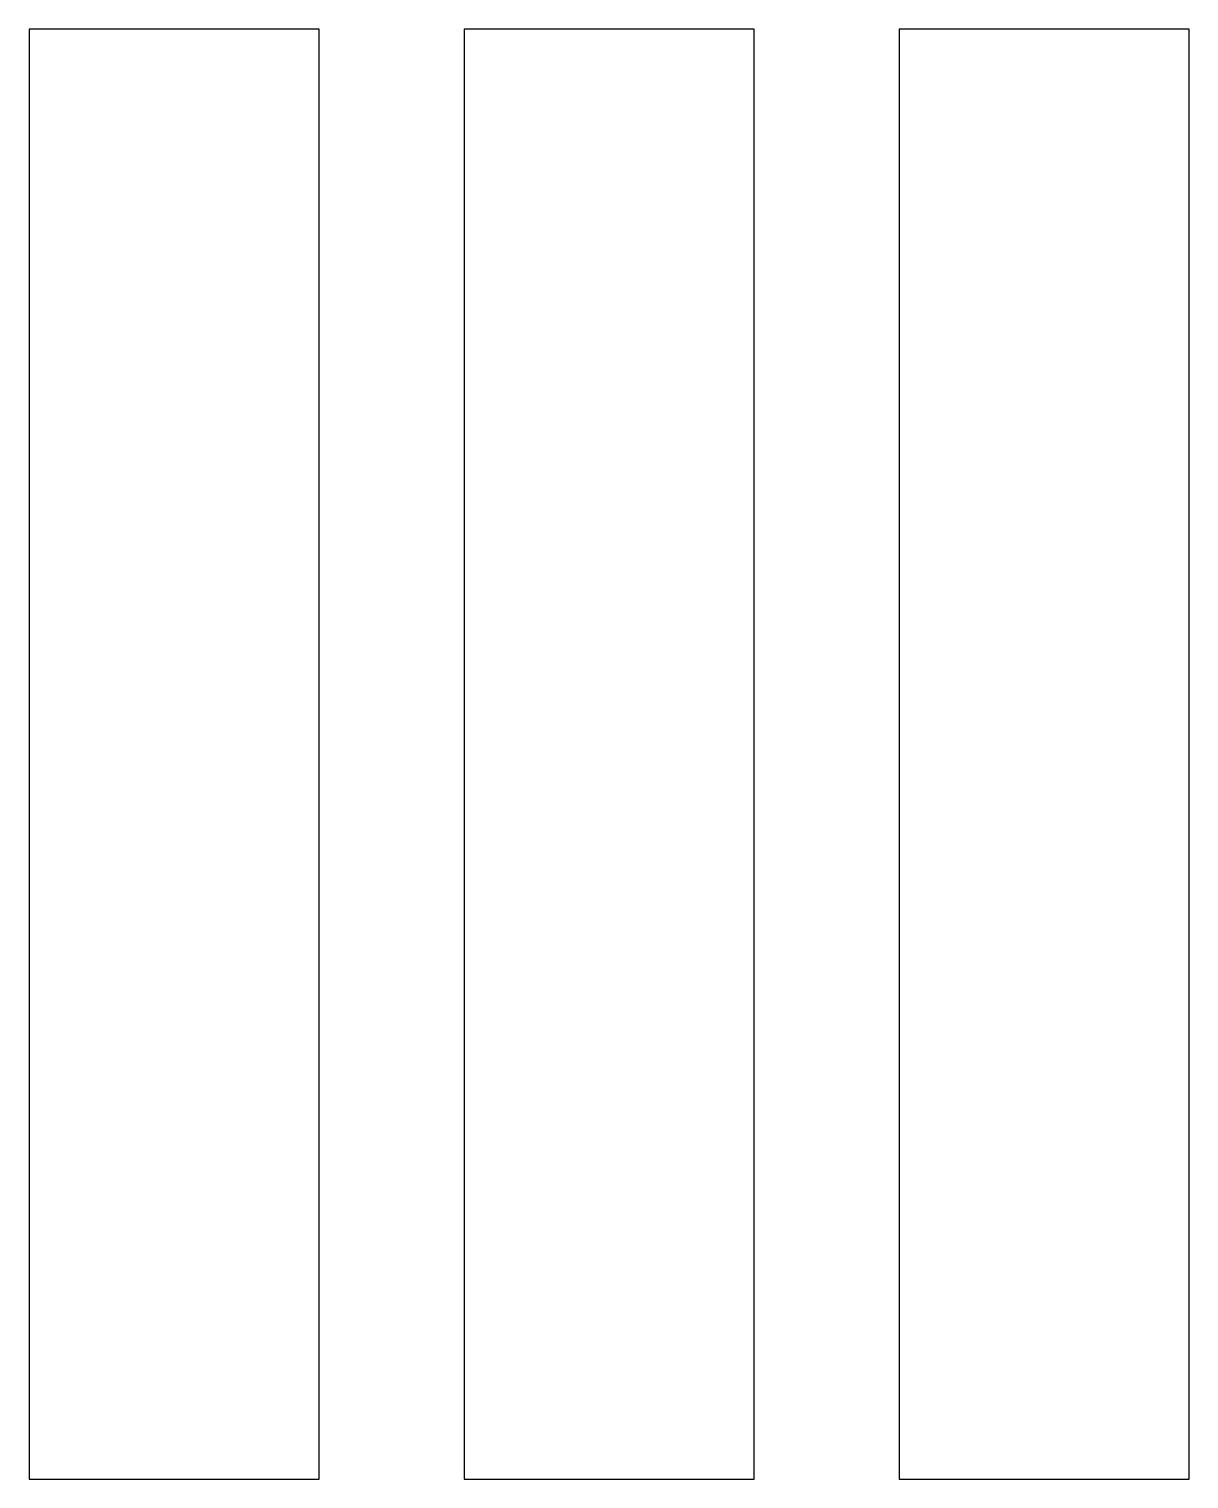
# Model space of a CAD drawing. Header units: metres. Extents: x -140 to 144, y 0 to 50.
# Drawn here: x 103.8 to 143.8, y 0 to 50 of the extents above.
import ezdxf

# ---------------------------------------------------------------- set-up
doc = ezdxf.new("R2010")
doc.units = ezdxf.units.M

msp = doc.modelspace()

# ---------------------------------------------------------------- linework, layer by layer
at = {"layer": 'PARAMETRIX'}
for p, q in [((113.75, 50), (103.75, 50)), ((103.75, 50), (103.75, 0)), ((113.75, 0), (113.75, 50)), ((128.75, 50), (118.75, 50)), ((118.75, 50), (118.75, 0)), ((128.75, 0), (128.75, 50)), ((143.75, 50), (133.75, 50)), ((133.75, 50), (133.75, 0)), ((143.75, 0), (143.75, 50)), ((103.75, 0), (113.75, 0)), ((118.75, 0), (128.75, 0)), ((133.75, 0), (143.75, 0))]:
    msp.add_line(p, q, dxfattribs=at)

doc.saveas('drawing.dxf')
